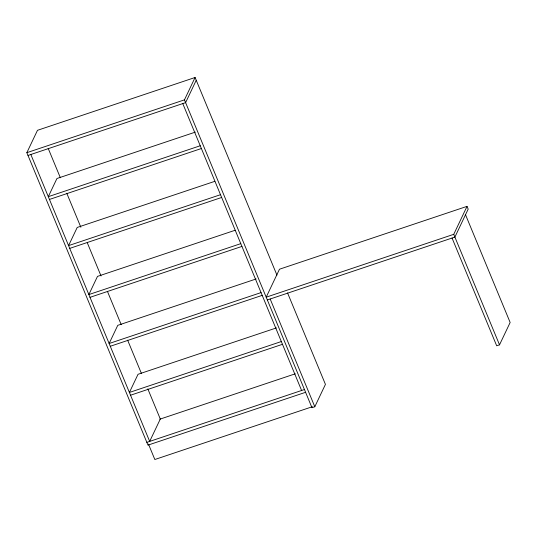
<?xml version="1.0" encoding="UTF-8"?>
<svg xmlns="http://www.w3.org/2000/svg" width="537" height="537" viewBox="0 0 537 537"><rect width="100%" height="100%" fill="white"/><g stroke="black" fill="none" stroke-linecap="round" stroke-linejoin="round"><path stroke-width="0.81" d="M305.593 392.305L147.984 445.126L26.85 152.676L37.483 130.31L195.085 77.489L276.958 275.139M26.85 152.676L184.46 99.855L195.085 77.489M196.233 80.261L185.607 102.627L27.998 155.448M184.46 99.855L311.97 407.697L314.803 406.744L325.435 384.378L287.55 292.913M467.036 206.362L279.482 269.218L266.191 297.183L453.745 234.327L467.036 206.362L468.183 209.135L454.893 237.099L267.339 299.955M452.053 238.045L496.685 345.788L499.517 344.841L510.15 322.475L465.519 214.733M195.347 132.115L56.942 178.506L48.303 196.67L200.234 145.755M49.451 199.442L201.382 148.521M214.827 181.331L77.214 227.446L68.575 245.617L220.512 194.696M69.723 248.389L221.66 197.468M235.105 230.272L97.486 276.394L88.853 294.565L240.784 243.644M90.001 297.337L241.932 246.416M256.169 278.951L117.764 325.341L109.125 343.512L261.056 292.591M110.273 346.278L262.204 295.363M276.448 327.899L138.036 374.289L129.397 392.453L281.334 341.539M130.545 395.225L282.482 344.311M159.845 419.189L295.276 373.806M146.836 442.354L304.445 389.533M312.447 406.69L154.837 459.511L148.46 444.119M453.745 234.327L499.517 344.841M270.178 299.002L314.803 406.744M182.768 103.581L301.606 390.486M48.189 148.373L60.366 177.76M66.769 193.226L80.865 227.252M87.269 242.717L101.043 275.971M107.454 291.437L121.228 324.69M127.631 340.156L141.406 373.41M147.816 388.875L160.308 419.035L149.675 441.401L30.837 154.495"/></g></svg>
